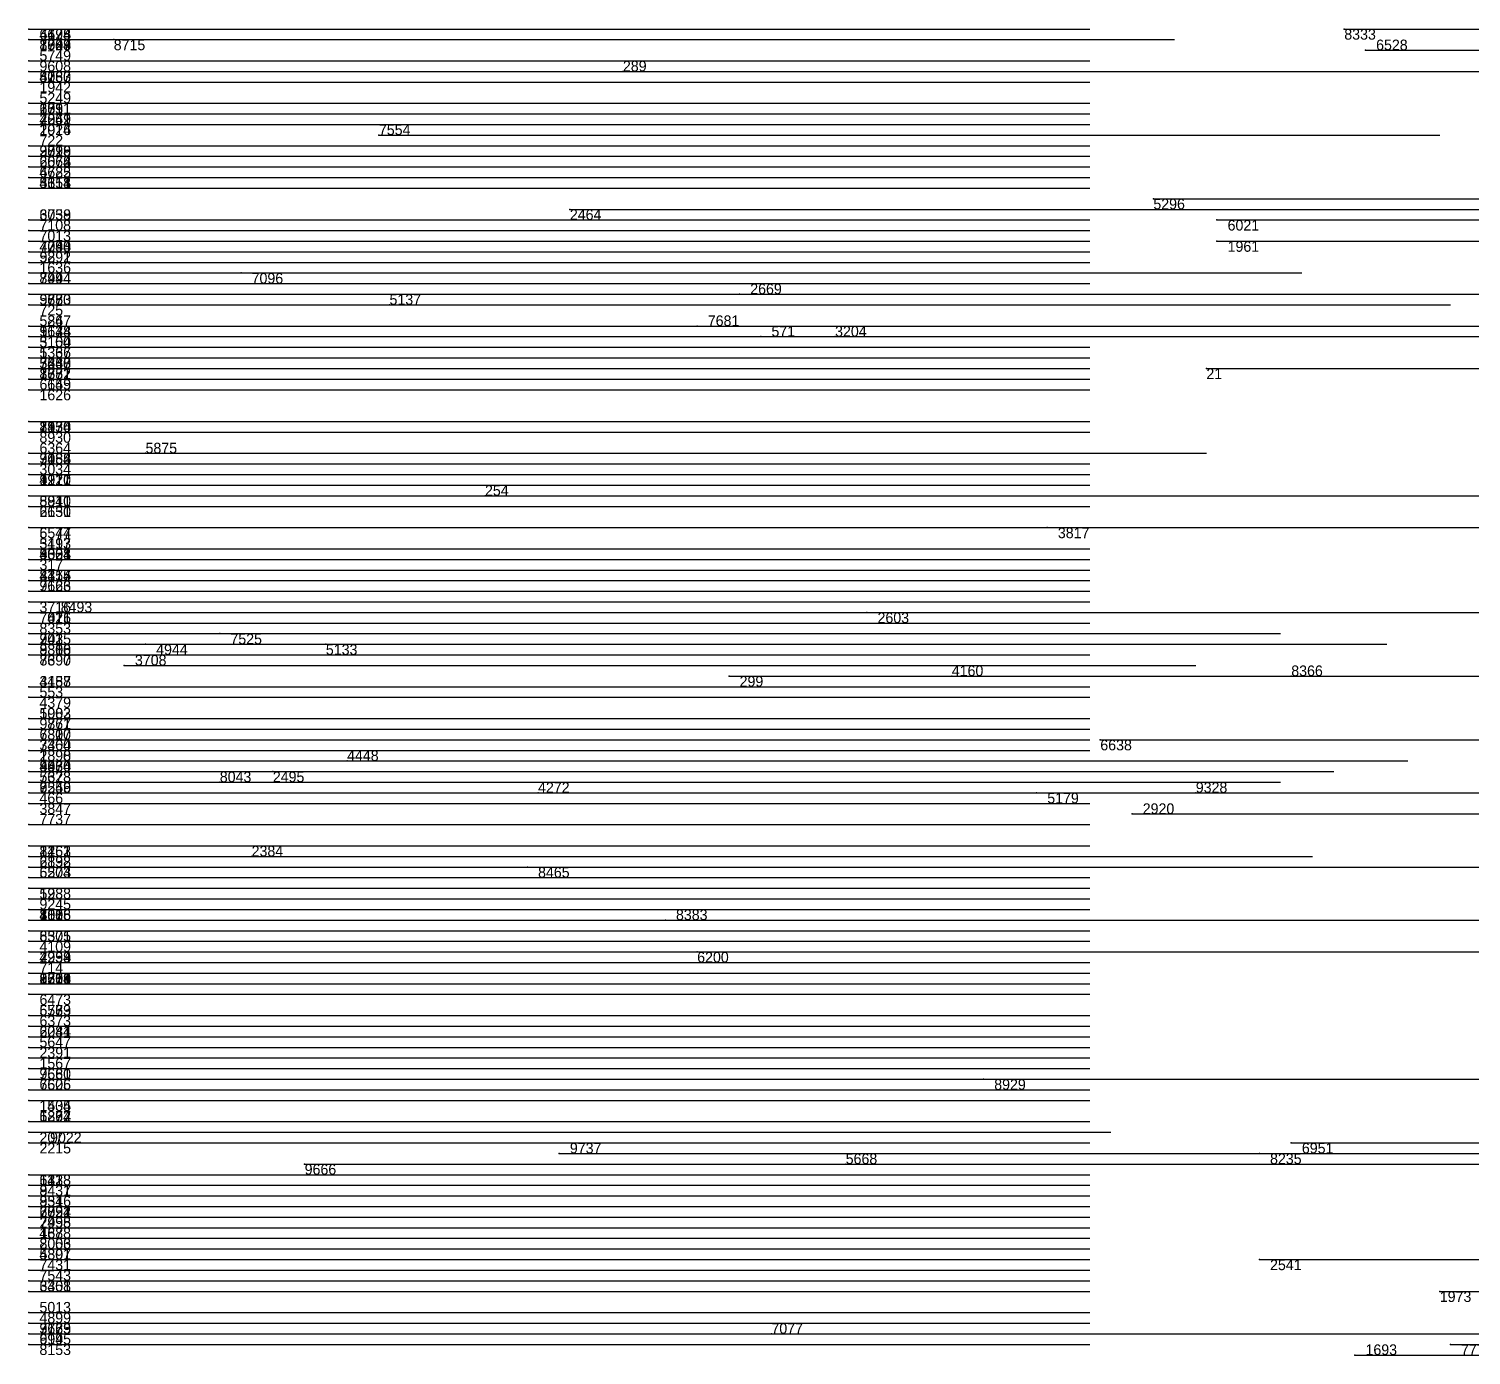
# Model space of a CAD drawing. Extents: x 0 to 1.1, y 0 to 1.
# Drawn here: x 0 to 0.136, y 0.606 to 0.731 of the extents above; entities that cross this region are included whole.
import ezdxf

# ---------------------------------------------------------------- set-up
doc = ezdxf.new("R2010")
doc.units = 0
for name, color, linetype in [('Normals', 1, 'CONTINUOUS'), ('Source_points', 5, 'CONTINUOUS'), ('Text', 3, 'CONTINUOUS')]:
    doc.layers.add(name, color=color, linetype=linetype)

msp = doc.modelspace()

# ---------------------------------------------------------------- linework, layer by layer
at = {"layer": 'Normals', "color": 1}
for p, q in [((0, 0.731, 0.92), (0.1, 0.731, 0.92)), ((0.124, 0.731), (0.224, 0.731)), ((0, 0.73, 0.292), (0.1, 0.73, 0.292)), ((0, 0.73, 0.036), (0.1, 0.73, 0.036)), ((0, 0.73, 0.184), (0.1, 0.73, 0.184)), ((0, 0.73, 0.013), (0.1, 0.73, 0.013)), ((0, 0.73, 0.715), (0.1, 0.73, 0.715)), ((0, 0.73, 0.358), (0.1, 0.73, 0.358)), ((0.008, 0.73), (0.108, 0.73)), ((0.126, 0.729, 1), (0.226, 0.729, 1)), ((0, 0.728, 0.589), (0.1, 0.728, 0.589)), ((0, 0.728, 0.539), (0.1, 0.728, 0.539)), ((0, 0.727, 0.173), (0.1, 0.727, 0.173)), ((0, 0.727, 0.882), (0.1, 0.727, 0.882)), ((0.056, 0.727, 1), (0.156, 0.727, 1)), ((0, 0.726, 0.899), (0.1, 0.726, 0.899)), ((0, 0.726, 0.152), (0.1, 0.726, 0.152)), ((0, 0.726, 0.518), (0.1, 0.726, 0.518)), ((0, 0.724, 0.389), (0.1, 0.724, 0.389)), ((0, 0.724, 0.369), (0.1, 0.724, 0.369)), ((0, 0.724, 0.389), (0.1, 0.724, 0.389)), ((0, 0.724, 0.224), (0.1, 0.724, 0.224)), ((0, 0.723, 0.261), (0.1, 0.723, 0.261)), ((0, 0.723, 0.126), (0.1, 0.723, 0.126)), ((0, 0.722, 0.978), (0.1, 0.722, 0.978)), ((0, 0.722, 0.546), (0.1, 0.722, 0.546)), ((0, 0.722, 0.477), (0.1, 0.722, 0.477)), ((0, 0.722, 0.923), (0.1, 0.722, 0.923)), ((0.033, 0.721, 1), (0.133, 0.721, 1)), ((0, 0.72, 0.705), (0.1, 0.72, 0.705)), ((0, 0.72, 0.721), (0.1, 0.72, 0.721)), ((0, 0.72, 0.229), (0.1, 0.72, 0.229)), ((0, 0.719, 0.938), (0.1, 0.719, 0.938)), ((0, 0.719, 0.241), (0.1, 0.719, 0.241)), ((0, 0.718, 0.756), (0.1, 0.718, 0.756)), ((0, 0.718, 0.041), (0.1, 0.718, 0.041)), ((0, 0.718, 0.54), (0.1, 0.718, 0.54)), ((0, 0.718, 0.7), (0.1, 0.718, 0.7)), ((0, 0.717, 0.944), (0.1, 0.717, 0.944)), ((0, 0.717, 0.041), (0.1, 0.717, 0.041)), ((0, 0.716, 0.995), (0.1, 0.716, 0.995)), ((0, 0.716, 0.178), (0.1, 0.716, 0.178)), ((0.051, 0.714, 1), (0.151, 0.714, 1)), ((0.106, 0.715, 1), (0.206, 0.715, 1)), ((0, 0.713, 0.394), (0.1, 0.713, 0.394)), ((0, 0.713, 0.859), (0.1, 0.713, 0.859)), ((0.112, 0.713, 1), (0.212, 0.713, 1)), ((0, 0.712, 0.328), (0.1, 0.712, 0.328)), ((0, 0.711, 0.582), (0.1, 0.711, 0.582)), ((0, 0.711, 0.931), (0.1, 0.711, 0.931)), ((0, 0.711, 0.386), (0.1, 0.711, 0.386)), ((0, 0.71, 0.316), (0.1, 0.71, 0.316)), ((0.112, 0.711), (0.212, 0.711)), ((0, 0.709, 0.31), (0.1, 0.709, 0.31)), ((0, 0.709, 0.906), (0.1, 0.709, 0.906)), ((0, 0.708, 0.933), (0.1, 0.708, 0.933)), ((0, 0.708, 0.961), (0.1, 0.708, 0.961)), ((0, 0.707, 0.91), (0.1, 0.707, 0.91)), ((0.02, 0.708, 1), (0.12, 0.708, 1)), ((0, 0.706, 0.241), (0.1, 0.706, 0.241)), ((0.067, 0.706, 1), (0.167, 0.706, 1)), ((0, 0.705, 0.413), (0.1, 0.705, 0.413)), ((0, 0.705, 0.682), (0.1, 0.705, 0.682)), ((0, 0.705, 0.529), (0.1, 0.705, 0.529)), ((0.034, 0.705, 1), (0.134, 0.705, 1)), ((0, 0.703, 0.142), (0.1, 0.703, 0.142)), ((0, 0.703, 0.22), (0.1, 0.703, 0.22)), ((0, 0.703, 0.646), (0.1, 0.703, 0.646)), ((0, 0.703, 0.298), (0.1, 0.703, 0.298)), ((0, 0.703, 0.541), (0.1, 0.703, 0.541)), ((0.063, 0.703, 1), (0.163, 0.703, 1)), ((0, 0.702, 0.425), (0.1, 0.702, 0.425)), ((0.069, 0.702, 1), (0.169, 0.702, 1)), ((0.076, 0.702, 1), (0.176, 0.702, 1)), ((0, 0.701, 0.59), (0.1, 0.701, 0.59)), ((0, 0.701, 0.491), (0.1, 0.701, 0.491)), ((0, 0.7, 0.808), (0.1, 0.7, 0.808)), ((0, 0.7, 0.196), (0.1, 0.7, 0.196)), ((0, 0.7, 0.833), (0.1, 0.7, 0.833)), ((0, 0.7, 0.267), (0.1, 0.7, 0.267)), ((0, 0.699, 0.543), (0.1, 0.699, 0.543)), ((0, 0.699, 0.171), (0.1, 0.699, 0.171)), ((0, 0.699, 0.068), (0.1, 0.699, 0.068)), ((0.111, 0.699), (0.211, 0.699)), ((0, 0.698, 0.403), (0.1, 0.698, 0.403)), ((0, 0.698, 0.442), (0.1, 0.698, 0.442)), ((0, 0.697, 0.364), (0.1, 0.697, 0.364)), ((0, 0.697, 0.137), (0.1, 0.697, 0.137)), ((0, 0.697, 0.953), (0.1, 0.697, 0.953)), ((0, 0.694, 0.581), (0.1, 0.694, 0.581)), ((0, 0.694, 0.584), (0.1, 0.694, 0.584)), ((0, 0.694, 0.196), (0.1, 0.694, 0.196)), ((0, 0.693, 0.08), (0.1, 0.693, 0.08)), ((0, 0.693, 0.4), (0.1, 0.693, 0.4)), ((0, 0.691, 0.519), (0.1, 0.691, 0.519)), ((0, 0.691, 0.245), (0.1, 0.691, 0.245)), ((0, 0.691, 0.9), (0.1, 0.691, 0.9)), ((0.011, 0.691), (0.111, 0.691)), ((0, 0.69, 0.867), (0.1, 0.69, 0.867)), ((0, 0.689, 0.482), (0.1, 0.689, 0.482)), ((0, 0.689, 0.944), (0.1, 0.689, 0.944)), ((0, 0.689, 0.055), (0.1, 0.689, 0.055)), ((0, 0.688, 0.01), (0.1, 0.688, 0.01)), ((0, 0.687, 0.69), (0.1, 0.687, 0.69)), ((0.043, 0.687), (0.143, 0.687)), ((0, 0.686, 0.158), (0.1, 0.686, 0.158)), ((0, 0.686, 0.393), (0.1, 0.686, 0.393)), ((0, 0.686, 0.995), (0.1, 0.686, 0.995)), ((0, 0.684, 0.77), (0.1, 0.684, 0.77)), ((0, 0.684, 0.383), (0.1, 0.684, 0.383)), ((0.096, 0.684, 1), (0.196, 0.684, 1)), ((0, 0.682, 0.561), (0.1, 0.682, 0.561)), ((0, 0.682, 0.177), (0.1, 0.682, 0.177)), ((0, 0.682, 0.862), (0.1, 0.682, 0.862)), ((0, 0.681, 0.369), (0.1, 0.681, 0.369)), ((0, 0.681, 0.342), (0.1, 0.681, 0.342)), ((0, 0.681, 0.173), (0.1, 0.681, 0.173)), ((0, 0.68, 0.89), (0.1, 0.68, 0.89)), ((0, 0.68, 0.158), (0.1, 0.68, 0.158)), ((0, 0.679, 0.015), (0.1, 0.679, 0.015)), ((0, 0.679, 0.193), (0.1, 0.679, 0.193)), ((0, 0.678, 0.356), (0.1, 0.678, 0.356)), ((0, 0.678, 0.772), (0.1, 0.678, 0.772)), ((0, 0.677, 0.449), (0.1, 0.677, 0.449)), ((0, 0.676, 0.687), (0.1, 0.676, 0.687)), ((0, 0.676, 0.35), (0.1, 0.676, 0.35)), ((0.003, 0.676, 1), (0.103, 0.676, 1)), ((0.079, 0.676), (0.179, 0.676)), ((0, 0.675, 0.393), (0.1, 0.675, 0.393)), ((0, 0.674, 0.328), (0.1, 0.674, 0.328)), ((0, 0.674, 0.07), (0.1, 0.674, 0.07)), ((0, 0.674, 0.807), (0.1, 0.674, 0.807)), ((0, 0.673, 0.438), (0.1, 0.673, 0.438)), ((0, 0.673, 0.725), (0.1, 0.673, 0.725)), ((0, 0.673, 0.975), (0.1, 0.673, 0.975)), ((0, 0.673, 0.557), (0.1, 0.673, 0.557)), ((0.011, 0.673, 1), (0.111, 0.673, 1)), ((0.018, 0.674, 1), (0.118, 0.674, 1)), ((0.028, 0.673), (0.128, 0.673)), ((0, 0.672, 0.98), (0.1, 0.672, 0.98)), ((0, 0.672, 0.969), (0.1, 0.672, 0.969)), ((0.009, 0.671), (0.11, 0.671)), ((0, 0.669, 0.182), (0.1, 0.669, 0.182)), ((0, 0.669, 0.092), (0.1, 0.669, 0.092)), ((0.066, 0.67, 1), (0.166, 0.67, 1)), ((0.087, 0.67), (0.187, 0.67)), ((0.119, 0.67, 1), (0.219, 0.67, 1)), ((0, 0.668, 0.282), (0.1, 0.668, 0.282)), ((0, 0.668, 0.217), (0.1, 0.668, 0.217)), ((0, 0.666, 0.706), (0.1, 0.666, 0.706)), ((0, 0.666, 0.473), (0.1, 0.666, 0.473)), ((0, 0.666, 0.338), (0.1, 0.666, 0.338)), ((0, 0.665, 0.31), (0.1, 0.665, 0.31)), ((0, 0.665, 0.418), (0.1, 0.665, 0.418)), ((0, 0.664, 0.236), (0.1, 0.664, 0.236)), ((0, 0.664, 0.777), (0.1, 0.664, 0.777)), ((0, 0.664, 0.773), (0.1, 0.664, 0.773)), ((0.101, 0.664, 1), (0.201, 0.664, 1)), ((0, 0.663, 0.213), (0.1, 0.663, 0.213)), ((0, 0.662, 0.694), (0.1, 0.662, 0.694)), ((0, 0.662, 0.657), (0.1, 0.662, 0.657)), ((0, 0.662, 0.497), (0.1, 0.662, 0.497)), ((0, 0.662, 0.903), (0.1, 0.662, 0.903)), ((0, 0.661, 0.898), (0.1, 0.661, 0.898)), ((0, 0.661, 0.887), (0.1, 0.661, 0.887)), ((0, 0.661, 0.723), (0.1, 0.661, 0.723)), ((0.023, 0.661, 1), (0.123, 0.661, 1)), ((0.03, 0.662, 1), (0.13, 0.662, 1)), ((0, 0.66, 0.597), (0.1, 0.66, 0.597)), ((0, 0.66, 0.396), (0.1, 0.66, 0.396)), ((0.018, 0.66), (0.118, 0.66)), ((0, 0.659, 0.788), (0.1, 0.659, 0.788)), ((0, 0.659, 0.061), (0.1, 0.659, 0.061)), ((0, 0.659, 0.037), (0.1, 0.659, 0.037)), ((0.048, 0.659), (0.148, 0.659)), ((0.095, 0.659), (0.195, 0.659)), ((0.11, 0.659, 1), (0.21, 0.659, 1)), ((0, 0.658, 0.4), (0.1, 0.658, 0.4)), ((0.104, 0.657), (0.204, 0.657)), ((0, 0.656, 0.767), (0.1, 0.656, 0.767)), ((0, 0.654, 0.938), (0.1, 0.654, 0.938)), ((0, 0.654, 0.988), (0.1, 0.654, 0.988)), ((0, 0.653, 0.897), (0.1, 0.653, 0.897)), ((0.021, 0.653, 1), (0.121, 0.653, 1)), ((0, 0.652, 0.616), (0.1, 0.652, 0.616)), ((0, 0.652, 0.61), (0.1, 0.652, 0.61)), ((0.047, 0.652), (0.147, 0.652)), ((0, 0.651, 0.876), (0.1, 0.651, 0.876)), ((0, 0.651, 0.832), (0.1, 0.651, 0.832)), ((0, 0.65, 0.552), (0.1, 0.65, 0.552)), ((0, 0.649, 0.813), (0.1, 0.649, 0.813)), ((0, 0.649, 0.784), (0.1, 0.649, 0.784)), ((0, 0.648, 0.253), (0.1, 0.648, 0.253)), ((0, 0.648, 0.545), (0.1, 0.648, 0.545)), ((0, 0.648, 0.165), (0.1, 0.648, 0.165)), ((0, 0.648, 0.015), (0.1, 0.648, 0.015)), ((0, 0.647, 0.321), (0.1, 0.647, 0.321)), ((0, 0.646, 0.109), (0.1, 0.646, 0.109)), ((0.06, 0.647), (0.16, 0.647)), ((0, 0.645, 0.248), (0.1, 0.645, 0.248)), ((0, 0.644, 0.727), (0.1, 0.644, 0.727)), ((0.063, 0.644, 1), (0.163, 0.644, 1)), ((0, 0.643, 0.976), (0.1, 0.643, 0.976)), ((0, 0.643, 0.179), (0.1, 0.643, 0.179)), ((0, 0.643, 0.547), (0.1, 0.643, 0.547)), ((0, 0.643, 0.172), (0.1, 0.643, 0.172)), ((0, 0.642, 0.604), (0.1, 0.642, 0.604)), ((0, 0.642, 0.357), (0.1, 0.642, 0.357)), ((0, 0.642, 0.941), (0.1, 0.642, 0.941)), ((0, 0.641, 0.934), (0.1, 0.641, 0.934)), ((0, 0.641, 0.782), (0.1, 0.641, 0.782)), ((0, 0.641, 0.821), (0.1, 0.641, 0.821)), ((0, 0.64, 0.44), (0.1, 0.64, 0.44)), ((0, 0.638, 0.167), (0.1, 0.638, 0.167)), ((0, 0.638, 0.967), (0.1, 0.638, 0.967)), ((0, 0.638, 0.741), (0.1, 0.638, 0.741)), ((0, 0.637, 0.549), (0.1, 0.637, 0.549)), ((0, 0.637, 0.381), (0.1, 0.637, 0.381)), ((0, 0.637, 0.133), (0.1, 0.637, 0.133)), ((0, 0.636, 0.942), (0.1, 0.636, 0.942)), ((0, 0.636, 0.899), (0.1, 0.636, 0.899)), ((0, 0.635, 0.325), (0.1, 0.635, 0.325)), ((0, 0.634, 0.514), (0.1, 0.634, 0.514)), ((0, 0.633, 0.415), (0.1, 0.633, 0.415)), ((0, 0.633, 0.07), (0.1, 0.633, 0.07)), ((0, 0.632, 0.564), (0.1, 0.632, 0.564)), ((0, 0.632, 0.794), (0.1, 0.632, 0.794)), ((0, 0.631, 0.811), (0.1, 0.631, 0.811)), ((0.09, 0.632, 1), (0.19, 0.632, 1)), ((0, 0.63, 0.891), (0.1, 0.63, 0.891)), ((0, 0.63, 0.839), (0.1, 0.63, 0.839)), ((0, 0.628, 0.728), (0.1, 0.628, 0.728)), ((0, 0.628, 0.855), (0.1, 0.628, 0.855)), ((0, 0.628, 0.249), (0.1, 0.628, 0.249)), ((0, 0.627, 0.107), (0.1, 0.627, 0.107)), ((0.002, 0.627, 1), (0.102, 0.627, 1)), ((0, 0.626, 0.842), (0.1, 0.626, 0.842)), ((0.119, 0.626), (0.219, 0.626)), ((0.05, 0.625), (0.15, 0.625)), ((0.116, 0.625), (0.216, 0.625)), ((0, 0.623, 0.125), (0.1, 0.623, 0.125)), ((0, 0.623, 0.224), (0.1, 0.623, 0.224)), ((0.026, 0.624, 1), (0.126, 0.624, 1)), ((0.077, 0.624, 1), (0.177, 0.624, 1)), ((0, 0.622, 0.181), (0.1, 0.622, 0.181)), ((0, 0.622, 0.985), (0.1, 0.622, 0.985)), ((0, 0.621, 0.782), (0.1, 0.621, 0.782)), ((0, 0.621, 0.216), (0.1, 0.621, 0.216)), ((0, 0.621, 0.105), (0.1, 0.621, 0.105)), ((0, 0.62, 0.615), (0.1, 0.62, 0.615)), ((0, 0.62, 0.552), (0.1, 0.62, 0.552)), ((0, 0.62, 0.222), (0.1, 0.62, 0.222)), ((0, 0.619, 0.613), (0.1, 0.619, 0.613)), ((0, 0.619, 0.506), (0.1, 0.619, 0.506)), ((0, 0.618, 0.759), (0.1, 0.618, 0.759)), ((0, 0.617, 0.316), (0.1, 0.617, 0.316)), ((0, 0.617, 0.481), (0.1, 0.617, 0.481)), ((0, 0.617, 0.394), (0.1, 0.617, 0.394)), ((0, 0.616, 0.319), (0.1, 0.616, 0.319)), ((0, 0.615, 0.905), (0.1, 0.615, 0.905)), ((0, 0.615, 0.744), (0.1, 0.615, 0.744)), ((0.116, 0.615, 1), (0.216, 0.615, 1)), ((0, 0.614, 0.49), (0.1, 0.614, 0.49)), ((0, 0.613, 0.554), (0.1, 0.613, 0.554)), ((0, 0.612, 0.068), (0.1, 0.612, 0.068)), ((0.133, 0.612, 1), (0.233, 0.612, 1)), ((0, 0.61, 0.541), (0.1, 0.61, 0.541)), ((0, 0.609, 0.825), (0.1, 0.609, 0.825)), ((0, 0.609, 0.869), (0.1, 0.609, 0.869)), ((0, 0.609, 0.624), (0.1, 0.609, 0.624)), ((0, 0.609, 0.045), (0.1, 0.609, 0.045)), ((0, 0.608, 0.833), (0.1, 0.608, 0.833)), ((0, 0.608, 0.878), (0.1, 0.608, 0.878)), ((0.07, 0.608), (0.17, 0.608)), ((0, 0.607, 0.416), (0.1, 0.607, 0.416)), ((0, 0.607, 0.323), (0.1, 0.607, 0.323)), ((0.134, 0.607, 1), (0.234, 0.607, 1)), ((0.125, 0.606), (0.225, 0.606))]:
    msp.add_line(p, q, dxfattribs=at)
at = {"layer": 'Source_points', "color": 5}
for p in [(0, 0.731, 0.92), (0.124, 0.731), (0, 0.73, 0.292), (0, 0.73, 0.036), (0, 0.73, 0.184), (0, 0.73, 0.013), (0, 0.73, 0.715), (0, 0.73, 0.358), (0.008, 0.73), (0.126, 0.729, 1), (0, 0.728, 0.589), (0, 0.728, 0.539), (0, 0.727, 0.173), (0, 0.727, 0.882), (0.056, 0.727, 1), (0, 0.726, 0.899), (0, 0.726, 0.152), (0, 0.726, 0.518), (0, 0.724, 0.389), (0, 0.724, 0.369), (0, 0.724, 0.389), (0, 0.724, 0.224), (0, 0.723, 0.261), (0, 0.723, 0.126), (0, 0.722, 0.978), (0, 0.722, 0.546), (0, 0.722, 0.477), (0, 0.722, 0.923), (0.033, 0.721, 1), (0, 0.72, 0.705), (0, 0.72, 0.721), (0, 0.72, 0.229), (0, 0.719, 0.938), (0, 0.719, 0.241), (0, 0.718, 0.756), (0, 0.718, 0.041), (0, 0.718, 0.54), (0, 0.718, 0.7), (0, 0.717, 0.944), (0, 0.717, 0.041), (0, 0.716, 0.995), (0, 0.716, 0.178), (0.051, 0.714, 1), (0.106, 0.715, 1), (0, 0.713, 0.394), (0, 0.713, 0.859), (0.112, 0.713, 1), (0, 0.712, 0.328), (0, 0.711, 0.582), (0, 0.711, 0.931), (0, 0.711, 0.386), (0, 0.71, 0.316), (0.112, 0.711), (0, 0.709, 0.31), (0, 0.709, 0.906), (0, 0.708, 0.933), (0, 0.708, 0.961), (0, 0.707, 0.91), (0.02, 0.708, 1), (0, 0.706, 0.241), (0.067, 0.706, 1), (0, 0.705, 0.413), (0, 0.705, 0.682), (0, 0.705, 0.529), (0.034, 0.705, 1), (0, 0.703, 0.142), (0, 0.703, 0.22), (0, 0.703, 0.646), (0, 0.703, 0.298), (0, 0.703, 0.541), (0.063, 0.703, 1), (0, 0.702, 0.425), (0.069, 0.702, 1), (0.076, 0.702, 1), (0, 0.701, 0.59), (0, 0.701, 0.491), (0, 0.7, 0.808), (0, 0.7, 0.196), (0, 0.7, 0.833), (0, 0.7, 0.267), (0, 0.699, 0.543), (0, 0.699, 0.171), (0, 0.699, 0.068), (0.111, 0.699), (0, 0.698, 0.403), (0, 0.698, 0.442), (0, 0.697, 0.364), (0, 0.697, 0.137), (0, 0.697, 0.953), (0, 0.694, 0.581), (0, 0.694, 0.584), (0, 0.694, 0.196), (0, 0.693, 0.08), (0, 0.693, 0.4), (0, 0.691, 0.519), (0, 0.691, 0.245), (0, 0.691, 0.9), (0.011, 0.691), (0, 0.69, 0.867), (0, 0.689, 0.482), (0, 0.689, 0.944), (0, 0.689, 0.055), (0, 0.688, 0.01), (0, 0.687, 0.69), (0.043, 0.687), (0, 0.686, 0.158), (0, 0.686, 0.393), (0, 0.686, 0.995), (0, 0.684, 0.77), (0, 0.684, 0.383), (0.096, 0.684, 1), (0, 0.682, 0.561), (0, 0.682, 0.177), (0, 0.682, 0.862), (0, 0.681, 0.369), (0, 0.681, 0.342), (0, 0.681, 0.173), (0, 0.68, 0.89), (0, 0.68, 0.158), (0, 0.679, 0.015), (0, 0.679, 0.193), (0, 0.678, 0.356), (0, 0.678, 0.772), (0, 0.677, 0.449), (0, 0.676, 0.687), (0, 0.676, 0.35), (0.003, 0.676, 1), (0.079, 0.676), (0, 0.675, 0.393), (0, 0.674, 0.328), (0, 0.674, 0.07), (0, 0.674, 0.807), (0, 0.673, 0.438), (0, 0.673, 0.725), (0, 0.673, 0.975), (0, 0.673, 0.557), (0.011, 0.673, 1), (0.018, 0.674, 1), (0.028, 0.673), (0, 0.672, 0.98), (0, 0.672, 0.969), (0.009, 0.671), (0, 0.669, 0.182), (0, 0.669, 0.092), (0.066, 0.67, 1), (0.087, 0.67), (0.119, 0.67, 1), (0, 0.668, 0.282), (0, 0.668, 0.217), (0, 0.666, 0.706), (0, 0.666, 0.473), (0, 0.666, 0.338), (0, 0.665, 0.31), (0, 0.665, 0.418), (0, 0.664, 0.236), (0, 0.664, 0.777), (0, 0.664, 0.773), (0.101, 0.664, 1), (0, 0.663, 0.213), (0, 0.662, 0.694), (0, 0.662, 0.657), (0, 0.662, 0.497), (0, 0.662, 0.903), (0, 0.661, 0.898), (0, 0.661, 0.887), (0, 0.661, 0.723), (0.023, 0.661, 1), (0.03, 0.662, 1), (0, 0.66, 0.597), (0, 0.66, 0.396), (0.018, 0.66), (0, 0.659, 0.788), (0, 0.659, 0.061), (0, 0.659, 0.037), (0.048, 0.659), (0.095, 0.659), (0.11, 0.659, 1), (0, 0.658, 0.4), (0.104, 0.657), (0, 0.656, 0.767), (0, 0.654, 0.938), (0, 0.654, 0.988), (0, 0.653, 0.897), (0.021, 0.653, 1), (0, 0.652, 0.616), (0, 0.652, 0.61), (0.047, 0.652), (0, 0.651, 0.876), (0, 0.651, 0.832), (0, 0.65, 0.552), (0, 0.649, 0.813), (0, 0.649, 0.784), (0, 0.648, 0.253), (0, 0.648, 0.545), (0, 0.648, 0.165), (0, 0.648, 0.015), (0, 0.647, 0.321), (0, 0.646, 0.109), (0.06, 0.647), (0, 0.645, 0.248), (0, 0.644, 0.727), (0.063, 0.644, 1), (0, 0.643, 0.976), (0, 0.643, 0.179), (0, 0.643, 0.547), (0, 0.643, 0.172), (0, 0.642, 0.604), (0, 0.642, 0.357), (0, 0.642, 0.941), (0, 0.641, 0.934), (0, 0.641, 0.782), (0, 0.641, 0.821), (0, 0.64, 0.44), (0, 0.638, 0.167), (0, 0.638, 0.967), (0, 0.638, 0.741), (0, 0.637, 0.549), (0, 0.637, 0.381), (0, 0.637, 0.133), (0, 0.636, 0.942), (0, 0.636, 0.899), (0, 0.635, 0.325), (0, 0.634, 0.514), (0, 0.633, 0.415), (0, 0.633, 0.07), (0, 0.632, 0.564), (0, 0.632, 0.794), (0, 0.631, 0.811), (0.09, 0.632, 1), (0, 0.63, 0.891), (0, 0.63, 0.839), (0, 0.628, 0.728), (0, 0.628, 0.855), (0, 0.628, 0.249), (0, 0.627, 0.107), (0.002, 0.627, 1), (0, 0.626, 0.842), (0.119, 0.626), (0.05, 0.625), (0.116, 0.625), (0, 0.623, 0.125), (0, 0.623, 0.224), (0.026, 0.624, 1), (0.077, 0.624, 1), (0, 0.622, 0.181), (0, 0.622, 0.985), (0, 0.621, 0.782), (0, 0.621, 0.216), (0, 0.621, 0.105), (0, 0.62, 0.615), (0, 0.62, 0.552), (0, 0.62, 0.222), (0, 0.619, 0.613), (0, 0.619, 0.506), (0, 0.618, 0.759), (0, 0.617, 0.316), (0, 0.617, 0.481), (0, 0.617, 0.394), (0, 0.616, 0.319), (0, 0.615, 0.905), (0, 0.615, 0.744), (0.116, 0.615, 1), (0, 0.614, 0.49), (0, 0.613, 0.554), (0, 0.612, 0.068), (0.133, 0.612, 1), (0, 0.61, 0.541), (0, 0.609, 0.825), (0, 0.609, 0.869), (0, 0.609, 0.624), (0, 0.609, 0.045), (0, 0.608, 0.833), (0, 0.608, 0.878), (0.07, 0.608), (0, 0.607, 0.416), (0, 0.607, 0.323), (0.134, 0.607, 1), (0.125, 0.606)]:
    msp.add_point(p, dxfattribs=at)

# ---------------------------------------------------------------- texts
at = {"layer": 'Text', "color": 3}
for s, p in [('4478', (0.001, 0.73, 0.036)), ('4695', (0.001, 0.73, 0.184)), ('6124', (0.001, 0.73, 0.92)), ('8333', (0.124, 0.73)), ('5749', (0.001, 0.728, 0.589)), ('8944', (0.001, 0.729, 0.358)), ('7507', (0.001, 0.729, 0.013)), ('7789', (0.001, 0.729, 0.715)), ('1023', (0.001, 0.729, 0.292)), ('8715', (0.008, 0.729)), ('6528', (0.127, 0.729, 1)), ('9608', (0.001, 0.727, 0.539)), ('289', (0.056, 0.727, 1)), ('4183', (0.001, 0.726, 0.173)), ('5267', (0.001, 0.726, 0.882)), ('8037', (0.001, 0.726, 0.152)), ('8760', (0.001, 0.726, 0.518)), ('5249', (0.001, 0.724, 0.224)), ('1942', (0.001, 0.725, 0.899)), ('251', (0.001, 0.723, 0.369)), ('679', (0.001, 0.723, 0.261)), ('105', (0.001, 0.723, 0.389)), ('1351', (0.001, 0.723, 0.389)), ('4261', (0.001, 0.722, 0.126)), ('2849', (0.001, 0.722, 0.546)), ('7052', (0.001, 0.722, 0.923)), ('2924', (0.001, 0.721, 0.477)), ('1016', (0.001, 0.721, 0.978)), ('7554', (0.033, 0.721, 1)), ('722', (0.001, 0.72, 0.721)), ('371', (0.001, 0.719, 0.705)), ('3816', (0.001, 0.719, 0.938)), ('9099', (0.001, 0.719, 0.241)), ('2828', (0.001, 0.719, 0.229)), ('4782', (0.001, 0.717, 0.944)), ('2572', (0.001, 0.718, 0.756)), ('2665', (0.001, 0.718, 0.041)), ('6064', (0.001, 0.718, 0.54)), ('6625', (0.001, 0.717, 0.7)), ('4158', (0.001, 0.716, 0.178)), ('3614', (0.001, 0.716, 0.995)), ('5351', (0.001, 0.716, 0.041)), ('3739', (0.001, 0.713, 0.394)), ('6058', (0.001, 0.713, 0.859)), ('2464', (0.051, 0.713, 1)), ('5296', (0.106, 0.714, 1)), ('7108', (0.001, 0.712, 0.328)), ('6021', (0.113, 0.712, 1)), ('7013', (0.001, 0.711, 0.386)), ('4240', (0.001, 0.71, 0.582)), ('4754', (0.001, 0.71, 0.931)), ('5291', (0.001, 0.709, 0.31)), ('9892', (0.001, 0.709, 0.906)), ('7093', (0.001, 0.71, 0.316)), ('1961', (0.113, 0.71)), ('1636', (0.001, 0.708, 0.933)), ('844', (0.001, 0.707, 0.91)), ('7994', (0.001, 0.707, 0.961)), ('7096', (0.021, 0.707, 1)), ('2669', (0.068, 0.706, 1)), ('588', (0.001, 0.705, 0.413)), ('9670', (0.001, 0.705, 0.241)), ('9753', (0.001, 0.705, 0.529)), ('5137', (0.034, 0.705, 1)), ('725', (0.001, 0.704, 0.682)), ('524', (0.001, 0.703, 0.142)), ('5867', (0.001, 0.703, 0.298)), ('5644', (0.001, 0.702, 0.646)), ('9178', (0.001, 0.702, 0.541)), ('1634', (0.001, 0.702, 0.22)), ('7681', (0.064, 0.703, 1)), ('571', (0.07, 0.702, 1)), ('3204', (0.076, 0.702, 1)), ('3100', (0.001, 0.701, 0.425)), ('5154', (0.001, 0.701, 0.491)), ('5337', (0.001, 0.7, 0.196)), ('1366', (0.001, 0.7, 0.59)), ('3533', (0.001, 0.699, 0.808)), ('5448', (0.001, 0.699, 0.543)), ('5667', (0.001, 0.699, 0.833)), ('3781', (0.001, 0.698, 0.442)), ('8372', (0.001, 0.698, 0.068)), ('7240', (0.001, 0.699, 0.267)), ('7557', (0.001, 0.698, 0.171)), ('1681', (0.001, 0.698, 0.403)), ('21', (0.111, 0.698)), ('6159', (0.001, 0.697, 0.137)), ('6645', (0.001, 0.697, 0.953)), ('1626', (0.001, 0.696, 0.364)), ('845', (0.001, 0.693, 0.581)), ('2934', (0.001, 0.693, 0.08)), ('7176', (0.001, 0.693, 0.196)), ('1530', (0.001, 0.693, 0.584)), ('8930', (0.001, 0.692, 0.4)), ('3184', (0.001, 0.69, 0.519)), ('9055', (0.001, 0.69, 0.9)), ('6364', (0.001, 0.691, 0.245)), ('7432', (0.001, 0.69, 0.867)), ('5875', (0.011, 0.691)), ('3034', (0.001, 0.689, 0.482)), ('4920', (0.001, 0.688, 0.944)), ('9111', (0.001, 0.688, 0.055)), ('1277', (0.001, 0.688, 0.01)), ('254', (0.043, 0.687)), ('5941', (0.001, 0.686, 0.393)), ('8810', (0.001, 0.686, 0.69)), ('2130', (0.001, 0.685, 0.158)), ('6651', (0.001, 0.685, 0.995)), ('5577', (0.001, 0.683, 0.77)), ('6544', (0.001, 0.683, 0.383)), ('3817', (0.097, 0.683, 1)), ('3197', (0.001, 0.682, 0.561)), ('5413', (0.001, 0.682, 0.862)), ('4534', (0.001, 0.681, 0.177)), ('3358', (0.001, 0.681, 0.369)), ('5604', (0.001, 0.681, 0.342)), ('9021', (0.001, 0.681, 0.173)), ('4474', (0.001, 0.679, 0.193)), ('317', (0.001, 0.68, 0.89)), ('8155', (0.001, 0.679, 0.158)), ('2317', (0.001, 0.679, 0.015)), ('9623', (0.001, 0.678, 0.772)), ('7166', (0.001, 0.678, 0.356)), ('3716', (0.001, 0.676, 0.449)), ('7021', (0.001, 0.675, 0.393)), ('7616', (0.001, 0.675, 0.35)), ('7475', (0.001, 0.675, 0.687)), ('8493', (0.003, 0.676, 1)), ('2603', (0.08, 0.675)), ('8353', (0.001, 0.674, 0.07)), ('3380', (0.001, 0.672, 0.438)), ('9015', (0.001, 0.673, 0.807)), ('8808', (0.001, 0.672, 0.975)), ('9316', (0.001, 0.672, 0.557)), ('243', (0.001, 0.673, 0.328)), ('7425', (0.001, 0.673, 0.725)), ('4944', (0.012, 0.672, 1)), ('7525', (0.019, 0.673, 1)), ('5133', (0.028, 0.672)), ('8697', (0.001, 0.671, 0.969)), ('7390', (0.001, 0.671, 0.98)), ('3708', (0.01, 0.671)), ('4160', (0.087, 0.67)), ('8366', (0.119, 0.67, 1)), ('4157', (0.001, 0.669, 0.092)), ('3488', (0.001, 0.669, 0.182)), ('553', (0.001, 0.668, 0.282)), ('299', (0.067, 0.669, 1)), ('4379', (0.001, 0.667, 0.217)), ('5083', (0.001, 0.666, 0.473)), ('1902', (0.001, 0.666, 0.706)), ('9767', (0.001, 0.665, 0.338)), ('9871', (0.001, 0.665, 0.418)), ('6327', (0.001, 0.664, 0.31)), ('7300', (0.001, 0.664, 0.777)), ('7817', (0.001, 0.664, 0.773)), ('3400', (0.001, 0.663, 0.236)), ('7364', (0.001, 0.663, 0.213)), ('6638', (0.101, 0.663, 1)), ('2890', (0.001, 0.662, 0.657)), ('1898', (0.001, 0.662, 0.694)), ('4448', (0.03, 0.662, 1)), ('446', (0.001, 0.661, 0.898)), ('5373', (0.001, 0.66, 0.887)), ('8656', (0.001, 0.661, 0.723)), ('8970', (0.001, 0.661, 0.497)), ('9534', (0.001, 0.661, 0.903)), ('7628', (0.001, 0.66, 0.597)), ('8043', (0.018, 0.66)), ('2495', (0.023, 0.66, 1)), ('9256', (0.001, 0.659, 0.396)), ('6555', (0.001, 0.659, 0.061)), ('7549', (0.001, 0.659, 0.037)), ('4272', (0.048, 0.659)), ('9328', (0.11, 0.659, 1)), ('466', (0.001, 0.658, 0.788)), ('5179', (0.096, 0.658)), ('3847', (0.001, 0.657, 0.4)), ('7737', (0.001, 0.656, 0.767)), ('2920', (0.105, 0.657)), ('8152', (0.001, 0.653, 0.897)), ('2261', (0.001, 0.653, 0.988)), ('1453', (0.001, 0.653, 0.938)), ('2384', (0.021, 0.653, 1)), ('2898', (0.001, 0.652, 0.616)), ('6132', (0.001, 0.652, 0.61)), ('5504', (0.001, 0.651, 0.876)), ('6273', (0.001, 0.651, 0.832)), ('8465', (0.048, 0.651)), ('5288', (0.001, 0.649, 0.552)), ('193', (0.001, 0.649, 0.813)), ('9245', (0.001, 0.648, 0.784)), ('4118', (0.001, 0.647, 0.165)), ('3886', (0.001, 0.647, 0.545)), ('813', (0.001, 0.647, 0.321)), ('7008', (0.001, 0.647, 0.015)), ('107', (0.001, 0.647, 0.253)), ('8383', (0.061, 0.647)), ('8301', (0.001, 0.645, 0.248)), ('6575', (0.001, 0.645, 0.109)), ('4109', (0.001, 0.644, 0.727)), ('4294', (0.001, 0.643, 0.547)), ('2239', (0.001, 0.643, 0.179)), ('7953', (0.001, 0.643, 0.172)), ('6200', (0.063, 0.643, 1)), ('8664', (0.001, 0.641, 0.782)), ('8773', (0.001, 0.641, 0.821)), ('9716', (0.001, 0.641, 0.941)), ('714', (0.001, 0.642, 0.976)), ('2358', (0.001, 0.641, 0.357)), ('6501', (0.001, 0.641, 0.934)), ('1239', (0.001, 0.641, 0.604)), ('5773', (0.001, 0.638, 0.167)), ('6473', (0.001, 0.639, 0.44)), ('6539', (0.001, 0.638, 0.967)), ('6763', (0.001, 0.638, 0.741)), ('6373', (0.001, 0.637, 0.133)), ('22', (0.001, 0.636, 0.942)), ('2034', (0.001, 0.636, 0.549)), ('6041', (0.001, 0.636, 0.899)), ('6281', (0.001, 0.636, 0.381)), ('5647', (0.001, 0.635, 0.325)), ('2391', (0.001, 0.634, 0.514)), ('1567', (0.001, 0.633, 0.415)), ('9561', (0.001, 0.632, 0.794)), ('7680', (0.001, 0.632, 0.07)), ('6526', (0.001, 0.631, 0.564)), ('7605', (0.001, 0.631, 0.811)), ('8929', (0.091, 0.631, 1)), ('1435', (0.001, 0.629, 0.891)), ('1504', (0.001, 0.629, 0.839)), ('5897', (0.001, 0.628, 0.855)), ('6372', (0.001, 0.628, 0.249)), ('1264', (0.001, 0.628, 0.728)), ('207', (0.001, 0.626, 0.107)), ('9022', (0.002, 0.626, 1)), ('2215', (0.001, 0.625, 0.842)), ('9737', (0.051, 0.625)), ('6951', (0.12, 0.625)), ('5668', (0.077, 0.624, 1)), ('8235', (0.117, 0.624)), ('5323', (0.001, 0.622, 0.224)), ('613', (0.001, 0.622, 0.181)), ('1418', (0.001, 0.622, 0.125)), ('9666', (0.026, 0.623, 1)), ('8431', (0.001, 0.621, 0.985)), ('9437', (0.001, 0.621, 0.105)), ('954', (0.001, 0.62, 0.782)), ('8316', (0.001, 0.62, 0.216)), ('2094', (0.001, 0.619, 0.615)), ('6822', (0.001, 0.619, 0.552)), ('7751', (0.001, 0.619, 0.222)), ('2498', (0.001, 0.618, 0.613)), ('7955', (0.001, 0.618, 0.506)), ('4678', (0.001, 0.617, 0.481)), ('1888', (0.001, 0.617, 0.759)), ('4391', (0.001, 0.615, 0.319)), ('5807', (0.001, 0.615, 0.905)), ('8006', (0.001, 0.616, 0.394)), ('2053', (0.001, 0.616, 0.316)), ('7431', (0.001, 0.614, 0.744)), ('2541', (0.117, 0.614, 1)), ('7543', (0.001, 0.613, 0.49)), ('3408', (0.001, 0.612, 0.068)), ('6351', (0.001, 0.612, 0.554)), ('1973', (0.133, 0.611, 1)), ('5013', (0.001, 0.61, 0.541)), ('4899', (0.001, 0.609, 0.624)), ('3653', (0.001, 0.608, 0.869)), ('972', (0.001, 0.608, 0.825)), ('9779', (0.001, 0.608, 0.045)), ('994', (0.001, 0.607, 0.416)), ('7165', (0.001, 0.608, 0.878)), ('6195', (0.001, 0.607, 0.833)), ('7077', (0.07, 0.608)), ('8153', (0.001, 0.606, 0.323)), ('1693', (0.126, 0.606)), ('7770', (0.135, 0.606, 1))]:
    msp.add_text(s, height=0.001, dxfattribs=at).set_placement(p)

doc.saveas('drawing.dxf')
